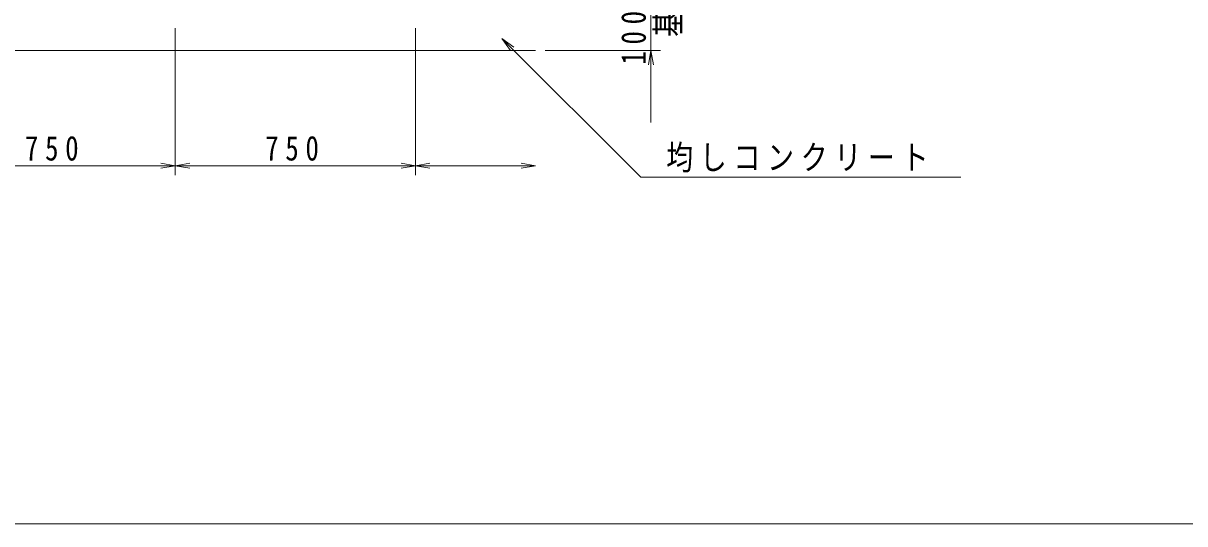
# Model space of a CAD drawing. Units: millimetres on the paper, scale 1:30. Extents: x 20 to 821, y 20 to 574.
# Drawn here: x 295.4 to 416.3, y 20 to 72.1 of the extents above; entities that cross this region are included whole.
import ezdxf

# ---------------------------------------------------------------- set-up
doc = ezdxf.new("R2010")
doc.units = ezdxf.units.MM
for name, color, linetype, lineweight in [('D-STR-DIM', 7, 'Continuous', 13), ('D-STR-HTXT', 7, 'Continuous', 13), ('D-STR-STR3', 1, 'Continuous', 13), ('D-TTL', 2, 'Continuous', 13)]:
    doc.layers.add(name, color=color, linetype=linetype, lineweight=lineweight)
doc.styles.add('ＭＳ ゴシック-5.0-0.0', font='')
doc.styles.get('ＭＳ ゴシック-5.0-0.0').set_extended_font_data('ＭＳ ゴシック-5.0-0.0')

msp = doc.modelspace()

# ---------------------------------------------------------------- linework, layer by layer
at = {"layer": 'D-STR-DIM'}
for p, q in [((360.709, 61.775), (360.709, 80.108)), ((311.209, 71.608), (311.209, 56.275)), ((311.209, 71.608), (311.209, 56.275)), ((336.209, 71.608), (336.209, 56.275)), ((336.209, 71.608), (336.209, 56.275)), ((349.709, 69.275), (361.709, 69.275)), ((360.709, 69.275), (360.459, 67.775)), ((360.709, 69.275), (360.959, 67.775)), ((286.209, 57.275), (311.209, 57.275)), ((311.209, 57.275), (309.709, 57.525)), ((311.209, 57.275), (309.709, 57.025)), ((311.209, 57.275), (312.709, 57.525)), ((311.209, 57.275), (336.209, 57.275)), ((311.209, 57.275), (312.709, 57.025)), ((336.209, 57.275), (334.709, 57.525)), ((336.209, 57.275), (334.709, 57.025)), ((336.209, 57.275), (337.709, 57.525)), ((336.209, 57.275), (348.709, 57.275)), ((336.209, 57.275), (337.709, 57.025)), ((348.709, 57.275), (347.209, 57.525)), ((348.709, 57.275), (347.209, 57.025))]:
    msp.add_line(p, q, dxfattribs=at)
at = {"layer": 'D-STR-HTXT'}
for q in [(346.439, 69.629), (346.086, 69.275)]:
    msp.add_line((345.202, 70.513), q, dxfattribs=at)
msp.add_lwpolyline([(345.202, 70.513), (359.641, 56.074), (392.941, 56.074)], dxfattribs=at)
at = {"layer": 'D-STR-STR3'}
msp.add_line((173.709, 69.275), (348.709, 69.275), dxfattribs=at)
at = {"layer": 'D-TTL'}
msp.add_lwpolyline([(20, 20), (20, 574), (821, 574), (821, 20)], close=True, dxfattribs=at)

# ---------------------------------------------------------------- texts
at = {"layer": 'D-STR-DIM', "char_height": 2.566, "rotation": 90, "style": 'ＭＳ ゴシック-5.0-0.0'}
for s, insert, attachment_point in [('\\T1.25;\\W0.8;基礎工', (361.209, 75.942), 2), ('\\T1.5;\\W0.8;100', (360.209, 70.942), 8)]:
    msp.add_mtext(s, dxfattribs=dict(at, insert=insert, attachment_point=attachment_point))
at = {"layer": 'D-STR-DIM', "char_height": 2.566, "attachment_point": 8, "style": 'ＭＳ ゴシック-5.0-0.0'}
for insert in [(298.709, 57.775), (323.709, 57.775)]:
    msp.add_mtext('\\T1.5;\\W0.8;750', dxfattribs=dict(at, insert=insert))
at = {"layer": 'D-STR-HTXT', "insert": (376.291, 56.574), "char_height": 2.566, "attachment_point": 8, "style": 'ＭＳ ゴシック-5.0-0.0'}
msp.add_mtext('\\T1.25;\\W0.8;均しコンクリート', dxfattribs=at)

doc.saveas('drawing.dxf')
